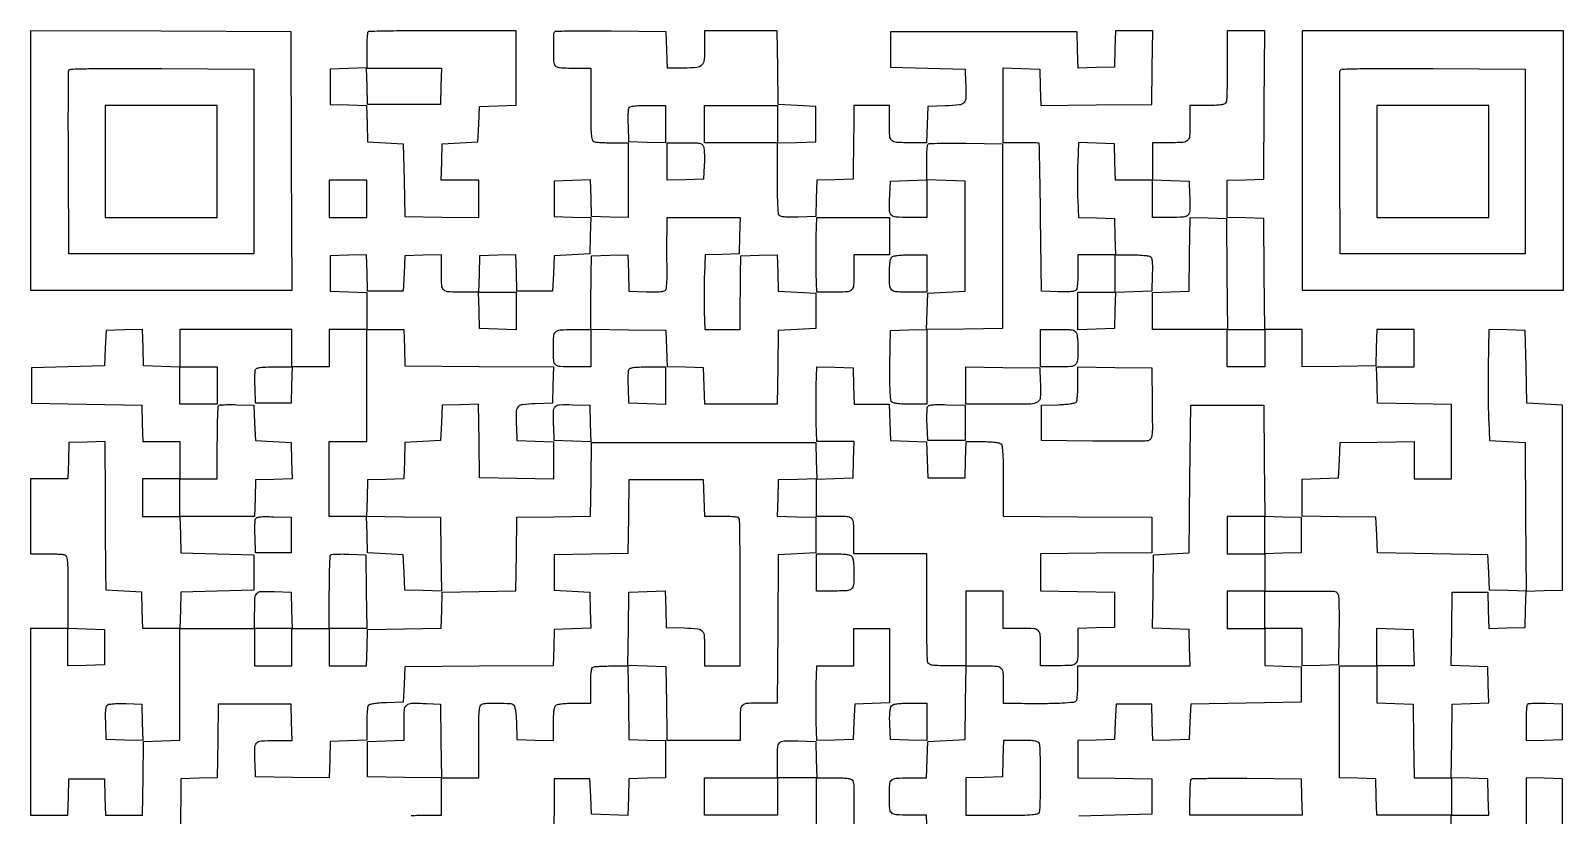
# Model space of a CAD drawing. Extents: x 156 to 936, y 95 to 969.
# Drawn here: x 156 to 936, y 570 to 969 of the extents above; entities that cross this region are included whole.
import ezdxf

# ---------------------------------------------------------------- set-up
doc = ezdxf.new("R2010")
doc.units = 0

msp = doc.modelspace()

# ---------------------------------------------------------------- linework, layer by layer
for points in [[(879.227935, 551.25), (878.955869, 570), (888.515461, 570), (898.075052, 570), (897.787526, 579.25), (897.5, 588.5), (888.228074, 588.787816), (878.956148, 589.075632), (879.228074, 607.787816), (879.5, 626.5), (888.787023, 626.788016), (898.074046, 627.076031), (897.787023, 636.288016), (897.5, 645.5), (888.228074, 645.787816), (878.956148, 646.075632), (879.228074, 664.787816), (879.5, 683.5), (888.5, 683.5), (897.5, 683.5), (897.788016, 674.212977), (898.076031, 664.925954), (907.288016, 665.212977), (916.5, 665.5), (916.787036, 674.712964), (917.074071, 683.925929), (926.287036, 684.212964), (935.5, 684.5), (935.5, 731.5), (935.5, 778.5), (926.5, 779), (917.5, 779.5), (917, 798), (916.5, 816.5), (907.292071, 816.786969), (898.084142, 817.073938), (897.792071, 798.286969, 0.003011), (897.716941, 790.397549, 0.002713), (897.732671, 782.228047, 0.002718), (897.826322, 774.903843, 0.008591), (898, 770), (898.5, 760.5), (907.5, 760), (916.5, 759.5), (916.762062, 721.712315), (917.024124, 683.924629), (907.762062, 684.212315), (898.5, 684.5), (898, 693.5), (897.5, 702.5), (869.5, 703), (841.5, 703.5), (841, 712.5), (840.5, 721.5), (821.75, 721.772065), (803, 722.044131), (803, 731.484539), (803, 740.924948), (812.25, 741.212474), (821.5, 741.5), (822, 750.5), (822.5, 759.5), (841.25, 759.772065), (860, 760.044131), (860, 750.522065), (860, 741), (869.5, 741), (879, 741), (879, 759.977935), (879, 778.955869), (860.25, 779.227935), (841.5, 779.5), (841.212474, 788.75), (840.924948, 798), (850.462474, 798), (860, 798), (860, 807.5), (860, 817), (850.537526, 817), (841.075052, 817), (840.787526, 807.75), (840.5, 798.5), (821.75, 798.227935), (803, 797.955869), (803, 807.477935), (803, 817), (793.515573, 817), (784.031147, 817), (783.765573, 845.25), (783.5, 873.5), (774.25, 873.787526), (765, 874.075052), (765, 883.5), (765, 892.924948), (774.25, 893.212474), (783.5, 893.5), (783.762025, 931.25), (784.02405, 969), (774.512025, 969), (765, 969), (765, 951.581787, -0.003244), (764.955951, 944.792976, -0.00474), (764.821697, 938.815525, -0.002396), (764.635772, 933.755458, -0.081401), (764.393011, 932.581787, -0.192406), (763.653872, 931.782907, -0.06988), (762.154102, 931.311531, -0.034532), (759.571713, 931.062976, -0.00673), (754.893011, 931), (746, 931), (746, 922.106989, -0.014768), (745.800362, 915.349521, -0.195511), (744.747254, 913.14255, -0.175208), (742.400012, 912.170753, -0.01141), (734.918213, 912), (727, 912), (727, 902.5), (727, 893), (717.537526, 893), (708.075052, 893), (707.787526, 902.25), (707.5, 911.5), (698.34484, 911.786271), (689.189681, 912.072542), (688.84484, 901.83726, 0.005106), (688.737882, 897.280307, 0.003357), (688.703565, 892.033943, 0.003378), (688.738953, 886.927009, 0.006504), (688.848146, 882.837216), (689.196292, 874.072454), (698.348146, 873.786227), (707.5, 873.5), (707.787526, 864.25), (708.075052, 855), (698.537526, 855), (689, 855), (688.984687, 846.75, -0.00917), (688.918959, 843.495888, -0.012203), (688.732898, 840.54359, -0.00954), (688.472467, 838.105717, -0.110402), (688.149034, 837.206902, -0.187221), (687.340297, 836.610638, -0.039341), (685.5815, 836.278749, -0.027159), (682.914541, 836.135766, -0.008519), (678.914347, 836.206902), (670.5, 836.5), (669.969467, 874, 0.000539), (669.750263, 888.39645, 0.00089), (669.530309, 900.557812, 0.000049), (669.311582, 911.512687, 0.176909), (669.219467, 911.75, 0.207793), (669.003761, 911.851705, 0.000931), (666.420718, 911.926563, 0.004178), (663.466071, 911.98198, 0.002599), (660, 912), (651, 912), (651, 931.037526), (651, 950.075052), (660.25, 949.787526), (669.5, 949.5), (669.787731, 940.234491), (670.075462, 930.968982), (698.287731, 931.234491), (726.5, 931.5), (726.772065, 950.25), (727.044131, 969), (717.559591, 969), (708.075052, 969), (707.787526, 959.75), (707.5, 950.5), (698.288016, 950.212977), (689.076031, 949.925954), (688.788016, 959.212977), (688.5, 968.5), (641, 968.5), (593.5, 968.5), (593.5, 959.5), (593.5, 950.5), (612.5, 950), (631.5, 949.5), (631.800912, 942.520917, -0.012739), (631.934395, 934.942653, -0.177046), (630.990355, 932.421808, -0.194277), (628.678762, 931.223546, -0.015844), (621.740334, 930.787398), (612.5, 930.5), (612.212474, 921.25), (611.924948, 912), (604.044262, 912, -0.011491), (596.592092, 912.171283, -0.175559), (594.249844, 913.143776, -0.19511), (593.199102, 915.350994, -0.014732), (593, 922.106989), (593, 931), (584, 931), (575, 931), (574.893608, 921.75, -0.000291), (574.842519, 917.521954, -0.000167), (574.776284, 912.426563, -0.000167), (574.70632, 907.30743, -0.000279), (574.643608, 903), (574.5, 893.5), (565.287036, 893.212964), (556.074071, 892.925929), (555.787036, 883.712964), (555.5, 874.5), (546.58457, 874.208654, -0.007874), (542.325344, 874.136581, -0.025891), (539.518036, 874.278743, -0.03736), (537.675579, 874.608404, -0.190691), (536.849883, 875.208654, -0.128056), (536.520977, 876.233244, -0.003003), (536.266784, 881.324092, -0.006448), (536.080543, 887.332149, -0.004307), (536.015313, 894.213788), (536, 911.927576), (545.75, 912.213788), (555.5, 912.5), (555.5, 921.5), (555.5, 930.5), (546, 931), (536.5, 931.5), (536.227935, 950.25), (535.955869, 969), (517.477935, 969), (499, 969), (499, 961.434259, -0.017837), (498.746246, 954.323459, -0.169439), (497.55902, 951.569544, -0.186655), (494.972441, 950.291199, -0.022492), (488.502342, 950), (480.075052, 950), (479.787526, 959.25), (479.5, 968.5), (451.431931, 968.765264, 0.002295), (440.622521, 968.817806, 0.003691), (431.40854, 968.75229, 0.000766), (423.327815, 968.622798, 0.194354), (422.681931, 968.348598, 0.1925), (422.11165, 967.018527, 0.005059), (422.015987, 960.460745, 0.008348), (422.093173, 954.14729, 0.084573), (422.606989, 951.581787, 0.192406), (423.346128, 950.782907, 0.06988), (424.845898, 950.311531, 0.034532), (427.428287, 950.062976, 0.00673), (432.106989, 950), (441, 950), (441, 931.606989, 0.002472), (441.051073, 921.276552, 0.018295), (441.27975, 916.359559, 0.036273), (441.711497, 913.606822, 0.24904), (442.581787, 912.606989, 0.06844), (443.599719, 912.368926, 0.007317), (446.0249, 912.178303, 0.008902), (448.933927, 912.044385, 0.00705), (452.081787, 912), (460, 912), (460, 892.962474), (460, 873.924948), (450.75, 874.212474), (441.5, 874.5), (441.211984, 883.787023), (440.923969, 893.074046), (431.711984, 892.787023), (422.5, 892.5), (422.5, 883.5), (422.5, 874.5), (431.787023, 874.211984), (441.074046, 873.923969), (440.787023, 864.711984), (440.5, 855.5), (431.5, 855), (422.5, 854.5), (422, 845.5), (421.5, 836.5), (412.5, 836.5), (403.5, 836.5), (403.211984, 845.787023), (402.923969, 855.074046), (393.711984, 854.787023), (384.5, 854.5), (384.212474, 845.25), (383.924948, 836), (376.044262, 836, -0.011516), (368.589771, 836.171721, -0.176009), (366.248272, 837.146579, -0.194755), (365.198369, 839.358647, -0.014613), (365, 846.144515), (365, 855.075052), (355.75, 854.787526), (346.5, 854.5), (346, 845.5), (345.5, 836.5), (336.5, 836.5), (327.5, 836.5), (327.211984, 845.787023), (326.923969, 855.074046), (317.711984, 854.787023), (308.5, 854.5), (308.5, 845.5), (308.5, 836.5), (317.75, 836.212474), (327, 835.924948), (327, 826.462474), (327, 817), (317.5, 817), (308, 817), (308, 807.5), (308, 798), (298.5, 798), (289, 798), (289, 807.5), (289, 817), (260.5, 817), (232, 817), (232, 807.462474), (232, 797.924948), (222.75, 798.212474), (213.5, 798.5), (213.211984, 807.787023), (212.923969, 817.074046), (203.711984, 816.787023), (194.5, 816.5), (194, 807.5), (193.5, 798.5), (175, 798), (156.5, 797.5), (156.5, 788.5), (156.5, 779.5), (184.5, 779), (212.5, 778.5), (212.787526, 769.25), (213.075052, 760), (222.537526, 760), (232, 760), (232, 750.5), (232, 741), (222.5, 741), (213, 741), (213, 731.5), (213, 722), (222.462474, 722), (231.924948, 722), (232.212474, 712.75), (232.5, 703.5), (251, 703), (269.5, 702.5), (269.5, 693.5), (269.5, 684.5), (251, 684), (232.5, 683.5), (232.212474, 674.25), (231.924948, 665), (222.5, 665), (213.075052, 665), (212.787526, 674.25), (212.5, 683.5), (203.5, 684), (194.5, 684.5), (194.300092, 694, -0.003014), (194.219455, 699.370868, -0.000592), (194.144193, 709.018836, -0.000628), (194.083943, 720.260985, -0.000583), (194.050092, 731.787526), (194, 760.075052), (184.75, 759.787526), (175.5, 759.5), (175.212474, 750.25), (174.924948, 741), (165.462474, 741), (156, 741), (156, 722), (156, 703), (163.918213, 703, -0.00705), (167.066073, 702.955615, -0.008902), (169.9751, 702.821697, -0.007317), (172.400281, 702.631074, -0.06844), (173.418213, 702.393011, -0.24904), (174.288503, 701.393178, -0.036273), (174.72025, 698.640441, -0.018295), (174.948927, 693.723448, -0.002472), (175, 683.393011), (175, 665), (165.5, 665), (156, 665), (156, 617.5), (156, 570), (165.462474, 570), (174.924948, 570), (175.212474, 579.25), (175.5, 588.5), (184.5, 588.5), (193.5, 588.5), (193.787526, 579.25), (194.075052, 570), (203.515461, 570), (212.955869, 570), (213.227935, 588.75), (213.5, 607.5), (222.75, 607.787526), (232, 608.075052), (232, 636.537526), (232, 665), (251, 665), (270, 665), (270, 655.5), (270, 646), (279.5, 646), (289, 646), (289, 655.5), (289, 665), (298.5, 665), (308, 665), (308, 655.5), (308, 646), (317.462474, 646), (326.924948, 646), (327.212474, 655.25), (327.5, 664.5), (346.212764, 664.771928), (364.925529, 665.043857), (365.212764, 674.271928), (365.5, 683.5), (384.228016, 683.771984), (402.956031, 684.043969), (403.228016, 702.771984), (403.5, 721.5), (422.228016, 721.771984), (440.956031, 722.043969), (441.228016, 740.771984), (441.5, 759.5), (498.5, 759.5), (555.5, 759.5), (555.787041, 750.286659), (556.074081, 741.073318), (546.287041, 740.786659), (536.5, 740.5), (536.212959, 731.286659), (535.925919, 722.073318), (545.712959, 721.786659), (555.5, 721.5), (555.5, 712.5), (555.5, 703.5), (546, 703), (536.5, 702.5), (536.237975, 664.75), (535.97595, 627), (528.069762, 627, 0.011436), (520.597458, 626.829078, 0.17532), (518.251816, 625.857058, 0.195383), (517.199466, 623.650009, 0.014757), (517, 616.893011), (517, 608), (498.5, 608), (480, 608), (479.871699, 616.75, -0.000217), (479.813817, 620.818216, -0.000115), (479.745338, 625.867188, -0.000114), (479.677619, 631.034696, -0.000177), (479.621699, 635.5), (479.5, 645.5), (469.728069, 645.786477), (459.956138, 646.072953), (460.228069, 664.786477), (460.5, 683.5), (469.711984, 683.787023), (478.923969, 684.074046), (479.211984, 674.787023), (479.5, 665.5), (488.642811, 665.213893, -0.015812), (495.499129, 664.782024, -0.193196), (497.789993, 663.600366, -0.167983), (498.794094, 661.08664, -0.011323), (498.986345, 653.25), (499, 646), (508, 646), (517, 646), (517.087996, 664.25, 0.001447), (517.130859, 686.49048, 0.002711), (517.015919, 704.47781, 0.000609), (516.816727, 719.76258, 0.135654), (516.415991, 721.135929, 0.224686), (515.886559, 721.479169, 0.009196), (513.57032, 721.746179, 0.014492), (510.737491, 721.937395, 0.009604), (507.478509, 722), (499.075052, 722), (498.787526, 731.25), (498.5, 740.5), (479.5, 740.5), (460.5, 740.5), (460.228016, 721.771984), (459.956031, 703.043969), (441.228016, 702.771984), (422.5, 702.5), (422.5, 693.5), (422.5, 684.5), (431.5, 684), (440.5, 683.5), (440.787023, 674.288016), (441.074046, 665.076031), (431.787023, 664.788016), (422.5, 664.5), (422.212633, 655.261989), (421.925266, 646.023977), (384.212633, 645.761989), (346.5, 645.5), (346, 636.5), (345.5, 627.5), (337.031844, 627.206033, 0.010674), (333.460658, 627.005667, 0.020911), (330.63313, 626.666992, 0.02067), (328.533237, 626.236162, 0.192561), (327.797157, 625.706033, 0.112531), (327.494415, 624.855751, 0.008778), (327.251296, 622.441858, 0.011623), (327.077075, 619.521021, 0.008617), (327.015313, 616.287526), (327, 608.075052), (317.75, 607.787526), (308.5, 607.5), (308.212184, 598.228074), (307.924368, 588.956148), (289.212184, 589.228074), (270.5, 589.5), (270.199088, 596.479083, -0.012342), (270.058373, 604.122836, -0.177188), (270.993289, 606.629356, -0.201759), (273.275018, 607.773732, -0.016678), (280.056578, 608), (289.075052, 608), (288.787526, 617.25), (288.5, 626.5), (270, 626.5), (251.5, 626.5), (251.228072, 607.787236), (250.956143, 589.074471), (241.728072, 588.787236), (232.5, 588.5), (232.234389, 560.227992)], [(612.212474, 560.75), (611.924948, 570), (603.069463, 570, -0.013444), (596.421148, 570.178787, -0.177462), (594.199241, 571.13142, -0.190057), (593.197113, 573.26641, -0.015807), (593, 579.5, -0.015807), (593.197113, 585.73359, -0.190057), (594.199241, 587.86858, -0.177462), (596.421148, 588.821213, -0.013444), (603.069463, 589), (611.924948, 589), (612.212474, 598.25), (612.5, 607.5), (622, 608), (631.5, 608.5), (631.772065, 627.25), (632.044131, 646), (622.629054, 646, -0.006182), (617.641468, 646.061669, -0.032965), (614.929719, 646.308119, -0.067475), (613.364918, 646.777266, -0.197083), (612.606989, 647.581787, -0.085344), (612.362026, 648.814701, -0.001141), (612.178303, 656.60615, -0.003219), (612.043914, 665.650853, -0.002105), (612, 676.081787), (612, 703), (593.5, 703), (575, 703), (575, 711.893011, 0.014768), (574.800362, 718.650479, 0.195511), (573.747254, 720.85745, 0.175208), (571.400012, 721.829247, 0.01141), (563.918213, 722), (556, 722), (556, 731.462474), (556, 740.924948), (565.25, 741.212474), (574.5, 741.5), (574.787526, 750.75), (575.075052, 760), (565.606146, 760), (556.13724, 760), (555.81862, 769.5, -0.005294), (555.719338, 773.82726, -0.003099), (555.687442, 779.010753, -0.003099), (555.719823, 784.197724, -0.005262), (555.819479, 788.536606), (556.138958, 798.073213), (565.319479, 797.786606), (574.5, 797.5), (574.787526, 788.25), (575.075052, 779), (584, 779), (592.924948, 779), (593.212474, 769.75), (593.5, 760.5), (602.712964, 760.212964), (611.925929, 759.925929), (612.212964, 750.712964), (612.5, 741.5), (622, 741.5), (631.5, 741.5), (631.787526, 750.75), (632.075052, 760), (640.337526, 760, -0.011159), (643.847487, 759.921656, -0.02038), (646.701269, 759.677383, -0.021131), (648.861987, 759.310039, -0.144682), (649.8, 758.8, -0.170911), (650.380234, 757.589093, -0.011296), (650.716269, 753.677903, -0.011914), (650.93604, 748.086737, -0.003865), (651, 739.812025), (651, 722.02405), (688.75, 721.762025), (726.5, 721.5), (726.5, 712.5), (726.5, 703.5), (698.25, 703.234427), (670, 702.968853), (670, 693.506492), (670, 684.044131), (688.75, 683.772065), (707.5, 683.5), (707.5, 674.5), (707.5, 665.5), (698.25, 665.212474), (689, 664.924948), (689, 657.044262, -0.011491), (688.828717, 649.592092, -0.175559), (687.856224, 647.249844, -0.19511), (685.649006, 646.199102, -0.014732), (678.893011, 646), (670, 646), (670, 653.918213, 0.01141), (669.829247, 661.400012, 0.175208), (668.85745, 663.747254, 0.195511), (666.650479, 664.800362, 0.014768), (659.893011, 665), (651, 665), (651, 674.5), (651, 684), (641.5, 684), (632, 684), (632, 665), (632, 646), (639.918213, 646, -0.01141), (647.400012, 645.829247, -0.175208), (649.747254, 644.85745, -0.195511), (650.800362, 642.650479, -0.014768), (651, 635.893011), (651, 627), (660.25, 626.903093, 0.003949), (672.43204, 626.871684, 0.011505), (680.840727, 627.109959, 0.008742), (686.889856, 627.526937, 0.233566), (688.231857, 628.340912, 0.113917), (688.52348, 629.165786, 0.008281), (688.757227, 631.582955, 0.011238), (688.925066, 634.505481, 0.008259), (688.984687, 637.75), (689, 646), (717.537526, 646), (746.075052, 646), (745.787526, 655.25), (745.5, 664.5), (736.228074, 664.787816), (726.956148, 665.075632), (727.228074, 683.787816), (727.5, 702.5), (736.5, 703), (745.5, 703.5), (746, 741), (746.5, 778.5), (765, 778.5), (783.5, 778.5), (783.76551, 750.287321), (784.03102, 722.074641), (793.26551, 721.787321), (802.5, 721.5), (802.5, 712.5), (802.5, 703.5), (793.25, 703.212474), (784, 702.924948), (784, 693.462474), (784, 684), (793.25, 683.936029, 0.001582), (797.458564, 683.920241, 0.000931), (802.490133, 683.926657, 0.000931), (807.518507, 683.951794, 0.001591), (811.716409, 683.993956, -0.004315), (817.534492, 684.020693, -0.05399), (819.720064, 683.775079, -0.16202), (820.834352, 683.105575, -0.11722), (821.501925, 681.807927, -0.053634), (821.715883, 680.227947, -0.003089), (821.819986, 675.331079, -0.004677), (821.853427, 669.488484, -0.003418), (821.785515, 663), (821.5, 646.5), (812.25, 646.212474), (803, 645.924948), (803, 655.462474), (803, 665), (793.5, 665), (784, 665), (784, 655.537526), (784, 646.075052), (793.25, 645.787526), (802.5, 645.5), (802.5, 636.5), (802.5, 627.5), (774.5, 627), (746.5, 626.5), (746, 617.5), (745.5, 608.5), (736.288016, 608.212977), (727.076031, 607.925954), (726.788016, 617.212977), (726.5, 626.5), (717.5, 626.5), (708.5, 626.5), (708, 617.5), (707.5, 608.5), (698.25, 608.212474), (689, 607.924948), (689, 598.484539), (689, 589.044131), (707.75, 588.772065), (726.5, 588.5), (726.5, 579.5), (726.5, 570.5), (708, 570), (689.5, 569.5)], [(349.690602, 569.843278, -0.010601), (357.081787, 570), (365, 570), (365, 579.477935), (365, 588.955869), (346.25, 589.227935), (327.5, 589.5), (327.5, 598.5), (327.5, 607.5), (336.75, 607.787526), (346, 608.075052), (346, 617.018474, -0.016964), (346.228106, 623.739673, -0.202443), (347.374694, 626.011851, -0.176255), (349.883746, 626.942101, -0.012303), (357.520917, 626.800912), (364.5, 626.5), (364.772065, 607.75), (365.044131, 589), (374.522065, 589), (384, 589), (384, 607.393011, -0.002472), (384.051073, 617.723448, -0.018295), (384.27975, 622.640441, -0.036273), (384.711497, 625.393178, -0.24904), (385.581787, 626.393011, -0.084327), (388.172782, 626.913249, -0.010423), (393.954442, 626.965583, -0.008313), (399.816603, 626.798943, -0.131024), (401.706033, 626.202843, -0.192561), (402.236162, 625.466763, -0.02067), (402.666992, 623.36687, -0.020911), (403.005667, 620.539342, -0.010674), (403.206033, 616.968156), (403.5, 608.5), (412.75, 608.212474), (422, 607.924948), (422, 616.262474, -0.01101), (422.078116, 619.809501, -0.020283), (422.321964, 622.684979, -0.021051), (422.688958, 624.858679, -0.145015), (423.2, 625.8, -0.144849), (424.139671, 626.310542, -0.021091), (426.306878, 626.677711, -0.020332), (429.171507, 626.92177, -0.011084), (432.7, 627), (441, 627), (441, 635.916667, -0.008266), (441.067874, 640.021966, -0.024717), (441.299188, 642.819848, -0.032039), (441.668333, 644.679382, -0.236055), (442.25, 645.337719, -0.07532), (443.103083, 645.540318, -0.005336), (445.549768, 645.717133, -0.007434), (448.485308, 645.854034, -0.005535), (451.727935, 645.921053), (459.955869, 646), (460.227935, 627.25), (460.5, 608.5), (469.75, 608.212474), (479, 607.924948), (479, 598.5), (479, 589.075052), (469.75, 588.787526), (460.5, 588.5), (460.211984, 579.212977), (459.923969, 569.925954), (450.711984, 570.212977), (441.5, 570.5), (441, 579.5), (440.5, 588.5), (431.5, 588.5), (422.5, 588.5), (422.237975, 550.75)], [(556, 551), (556, 570), (556, 589), (546, 589), (536, 589), (536, 579.5), (536, 570), (517.5, 570), (499, 570), (499, 579.5), (499, 589), (517.5, 589), (536, 589), (536, 596.918213, -0.011297), (536.171361, 604.501742, -0.181148), (537.161634, 606.82068, -0.198594), (539.395087, 607.809265, -0.013983), (546.370776, 607.785928), (555.5, 607.5), (555.787526, 598.25), (556.075052, 589), (564.930537, 589, -0.007075), (569.463474, 588.93586, -0.032387), (572.083365, 588.691373, -0.060647), (573.640484, 588.245389, -0.203828), (574.361923, 587.499228, -0.090145), (574.878669, 584.762217, -0.001664), (574.929891, 570.006013, -0.001662), (574.882951, 555.2491, -0.090219)]]:
    msp.add_lwpolyline(points, format="xyb")
for points in [[(156, 903.007138), (156, 837), (222.50719, 837), (289.014379, 837), (288.75719, 902.75), (288.5, 968.5), (222.25, 968.757138), (156, 969.014276)], [(803, 903), (803, 837), (869.5, 837), (936, 837), (936, 903), (936, 969), (869.5, 969), (803, 969)], [(364.787526, 940.75), (364.5, 931.5), (346, 931.5), (327.5, 931.5), (327.212474, 940.75), (326.924948, 950), (346, 950), (365.075052, 950)], [(194, 902.5), (194, 874), (222.5, 874), (251, 874), (251, 902.5), (251, 931), (222.5, 931), (194, 931)], [(536, 921.5), (536, 912), (517.5, 912), (499, 912), (499, 921.5), (499, 931), (517.5, 931), (536, 931)], [(841, 902.5), (841, 874), (869.5, 874), (898, 874), (898, 902.5), (898, 931), (869.5, 931), (841, 931)], [(308, 883.5), (308, 874), (317.5, 874), (327, 874), (327, 883.5), (327, 893), (317.5, 893), (308, 893)], [(764.765573, 845.25), (765.031147, 817), (774.515573, 817), (784, 817), (784, 807.5), (784, 798), (774.5, 798), (765, 798), (765, 807.5), (765, 817), (746, 817), (727, 817), (727, 826.462474), (727, 835.924948), (736.25, 836.212474), (745.5, 836.5), (745.772202, 855.287232), (746.044404, 874.074464), (755.272202, 873.787232), (764.5, 873.5)], [(403, 826.462474), (403, 816.924948), (393.75, 817.212474), (384.5, 817.5), (384.212474, 826.75), (383.924948, 836), (393.462474, 836), (403, 836)], [(251, 788.5), (251, 779), (241.5, 779), (232, 779), (232, 788.5), (232, 798), (241.5, 798), (251, 798)], [(765, 712.5), (765, 703), (774.5, 703), (784, 703), (784, 712.5), (784, 722), (774.5, 722), (765, 722)], [(765, 674.5), (765, 665), (774.5, 665), (784, 665), (784, 674.5), (784, 684), (774.5, 684), (765, 684)], [(193.5, 655.5), (193.5, 646.5), (184.25, 646.212474), (175, 645.924948), (175, 655.5), (175, 665.075052), (184.25, 664.787526), (193.5, 664.5)], [(859.787526, 655.25), (860.075052, 646), (850.537526, 646), (841, 646), (841, 636.537526), (841, 627.075052), (850.25, 626.787526), (859.5, 626.5), (859.772065, 607.75), (860.044131, 589), (869.522065, 589), (879, 589), (879, 579.5), (879, 570), (860.037526, 570), (841.075052, 570), (840.787526, 579.25), (840.5, 588.5), (831.25, 588.787526), (822, 589.075052), (822, 617.537526), (822, 646), (831.5, 646), (841, 646), (841, 655.537526), (841, 665.075052), (850.25, 664.787526), (859.5, 664.5)], [(917, 570), (917, 550.924948), (926.25, 551.212474), (935.5, 551.5), (935.5, 570), (935.5, 588.5), (926.25, 588.787526), (917, 589.075052)]]:
    msp.add_lwpolyline(points, close=True)
for points in [[(327.666667, 968.333333, 0.174595), (327.400837, 967.768224, 0.005912), (327.195833, 965.278732, 0.010516), (327.048335, 962.289663, 0.007069), (327, 958.870859), (327, 950.075052), (317.75, 949.787526), (308.5, 949.5), (308.5, 940.5), (308.5, 931.5), (317.712964, 931.212964), (326.925929, 930.925929), (327.212964, 921.712964), (327.5, 912.5), (336.5, 912), (345.5, 911.5), (346, 893), (346.5, 874.5), (365.25, 874.227935), (384, 873.955869), (384, 883.477935), (384, 893), (374.462474, 893), (364.924948, 893), (365.212474, 902.25), (365.5, 911.5), (374.5, 912), (383.5, 912.5), (384, 921.5), (384.5, 930.5), (393.75, 930.787526), (403, 931.075052), (403, 950.037526), (403, 969), (365.666667, 969, 0.001672), (351.305602, 968.951986, 0.002714), (339.104167, 968.804167, 0.000419), (328.306701, 968.605679, 0.193922)], [(269.5, 902.5), (269.5, 855.5), (222.5, 855.5), (175.5, 855.5), (175.239372, 901.5, -0.000997), (175.174287, 919.225103, -0.001596), (175.197198, 934.357597, -0.000282), (175.267665, 947.72814, -0.090314), (175.461789, 948.759906, -0.301449), (176.45055, 949.464468, -0.003096), (185.402033, 949.70934, -0.005599), (198.68089, 949.841585, -0.001079), (222.722417, 949.759906), (269.5, 949.5)], [(916.5, 902.5), (916.5, 855.5), (869.5, 855.5), (822.5, 855.5), (822.239372, 901.5, -0.000997), (822.174287, 919.225103, -0.001596), (822.197198, 934.357597, -0.000282), (822.267665, 947.72814, -0.090314), (822.461789, 948.759906, -0.301449), (823.45055, 949.464468, -0.003096), (832.402033, 949.70934, -0.005599), (845.68089, 949.841585, -0.001079), (869.722417, 949.759906), (916.5, 949.5)], [(479, 921.462474), (479, 911.924948), (469.75, 912.212474), (460.5, 912.5), (460.205027, 920.411609, -0.006569), (460.129541, 923.539392, -0.008656), (460.147568, 926.392336, -0.006579), (460.235027, 928.7687, -0.079281), (460.423642, 929.661609, -0.228749), (461.106941, 930.304101, -0.041413), (462.854544, 930.698735, -0.027242), (465.620517, 930.933967, -0.007593), (469.968615, 931), (479, 931)], [(498.53186, 909.729083, -0.045288), (498.735265, 908.430652, -0.00895), (498.846004, 906.075142, -0.009416), (498.874264, 903.317546, -0.008627), (498.800912, 900.479083), (498.5, 893.5), (489.25, 893.212474), (480, 892.924948), (480, 902.462474), (480, 912), (488.980948, 912, -0.004705), (494.561989, 911.94748, -0.053705), (496.743052, 911.670919, -0.154872), (497.864468, 910.997584, -0.119781)], [(650.5, 864.5), (650.5, 817.5), (631.25, 817.228407), (612, 816.956814), (612, 797.978407), (612, 779), (603.622445, 779, -0.009865), (599.812899, 779.075167, -0.024503), (597.035446, 779.321487, -0.030982), (595.084872, 779.71566, -0.155417), (594.158444, 780.309087, -0.154677), (593.668561, 781.515232, -0.008096), (593.403766, 785.733702, -0.010385), (593.257989, 791.398845, -0.004306), (593.285999, 799.059087), (593.5, 816.5), (602.712964, 816.787036), (611.925929, 817.074071), (612.212964, 826.287036), (612.5, 835.5), (622, 836), (631.5, 836.5), (631.5, 864.5), (631.5, 892.5), (621.75, 892.786212), (612, 893.072424), (612, 883.536212), (612, 874), (603.019052, 874, -0.01682), (596.267676, 874.227183, -0.202101), (593.990719, 875.372662, -0.176722), (593.058134, 877.88044, -0.012322), (593.199088, 885.520917), (593.5, 892.5), (602.75, 892.787526), (612, 893.075052), (612, 901.870859, -0.007294), (612.049898, 905.291159, -0.010812), (612.202112, 908.28501, -0.006225), (612.413904, 910.774454, -0.173736), (612.68804, 911.354707, -0.191525), (613.322139, 911.627996, -0.001706), (618.626545, 911.76092, -0.005549), (624.77322, 911.825731, -0.003516), (631.93804, 911.771374), (650.5, 911.5)], [(745.800912, 885.520917, -0.012322), (745.941866, 877.88044, -0.176722), (745.009281, 875.372662, -0.202101), (742.732324, 874.227183, -0.01682), (735.980948, 874), (727, 874), (727, 883.537526), (727, 893.075052), (736.25, 892.787526), (745.5, 892.5)], [(516.787526, 864.75), (516.5, 855.5), (507.842533, 855.212417), (499.185066, 854.924833), (498.842533, 845.212417, 0.0053), (498.734299, 840.822952, 0.003229), (498.694904, 835.635835, 0.003235), (498.722333, 830.492642, 0.005721), (498.820969, 826.25), (499.141938, 817), (508.070969, 817), (517, 817), (517.079024, 826.25, -0.00076), (517.121575, 830.478045, -0.000437), (517.185059, 835.573437, -0.000437), (517.257785, 840.692568, -0.000729), (517.329024, 845), (517.5, 854.5), (526.711984, 854.787023), (535.923969, 855.074046), (536.211984, 845.787023), (536.5, 836.5), (546, 836), (555.5, 835.5), (555.5, 826.5), (555.5, 817.5), (546, 817), (536.5, 816.5), (536.227935, 797.75), (535.955869, 779), (517.515461, 779), (499.075052, 779), (498.787526, 788.25), (498.5, 797.5), (489.287036, 797.787036), (480.074071, 798.074071), (479.787036, 807.287036), (479.5, 816.5), (460.25, 816.771593), (441, 817.043186), (441, 807.521593), (441, 798), (432.106989, 798, -0.013336), (425.429165, 798.178146, -0.177094), (423.202154, 799.129957, -0.190499), (422.197642, 801.264457, -0.015844), (422, 807.5, -0.015844), (422.197642, 813.735543, -0.190499), (423.202154, 815.870043, -0.177094), (425.429165, 816.821854, -0.013336), (432.106989, 817), (441, 817), (441.050092, 826.25, -0.001257), (441.083617, 830.478044, -0.000722), (441.144193, 835.573437, -0.000722), (441.219838, 840.692564, -0.001205), (441.300092, 845), (441.5, 854.5), (450.711984, 854.787023), (459.923969, 855.074046), (460.211984, 845.787023), (460.5, 836.5), (469.41543, 836.208654, 0.007966), (473.66478, 836.137534, 0.025648), (476.487929, 836.280171, 0.036644), (478.353825, 836.610119, 0.183483), (479.208002, 837.208654, 0.123557), (479.544863, 838.129222, 0.009587), (479.771387, 840.764417, 0.01264), (479.903375, 843.958601, 0.009309), (479.894176, 847.5, -0.002941), (479.831613, 851.579829, -0.001763), (479.802896, 856.426563, -0.001765), (479.808356, 861.249554, -0.003074), (479.851604, 865.25), (480, 874), (498.537526, 874), (517.075052, 874)], [(593, 864.5), (593, 855), (584, 855), (575, 855), (575, 846.106989, -0.014702), (574.801341, 839.352229, -0.194777), (573.752562, 837.144797, -0.175851), (571.414452, 836.171726, -0.011558), (563.986832, 836), (556.13724, 836), (555.81862, 845.5, -0.005281), (555.719285, 849.82474, -0.003101), (555.687189, 855, -0.003101), (555.719285, 860.17526, -0.005281), (555.81862, 864.5), (556.13724, 874), (574.56862, 874), (593, 874)], [(612, 845.5), (612, 836), (604.081787, 836, -0.01065), (596.689481, 836.157481, -0.159949), (594.309746, 837.052708, -0.206765), (593.227098, 839.102218, -0.019554), (593, 844.906989, -0.012415), (593.08019, 848.136184, -0.021121), (593.327993, 850.825282, -0.021703), (593.698102, 852.888147, -0.142062), (594.2, 853.8, -0.144849), (595.139671, 854.310542, -0.021091), (597.306878, 854.677711, -0.020332), (600.171507, 854.92177, -0.011084), (603.7, 855), (612, 855)], [(725.793098, 854.149034, -0.187221), (726.389362, 853.340297, -0.039341), (726.721251, 851.5815, -0.027159), (726.864234, 848.914541, -0.008519), (726.793098, 844.914347), (726.5, 836.5), (717.287036, 836.212964), (708.074071, 835.925929), (707.787036, 826.712964), (707.5, 817.5), (698.25, 817.212474), (689, 816.924948), (689, 826.462474), (689, 836), (698.5, 836), (708, 836), (708, 845.5), (708, 855), (716.25, 854.984687, -0.00917), (719.504112, 854.918959, -0.012203), (722.45641, 854.732898, -0.00954), (724.894283, 854.472467, -0.110402)], [(346.212474, 807.75), (346.5, 798.5), (384.287366, 798.237938), (422.074732, 797.975877), (421.787366, 788.737938), (421.5, 779.5), (412.759315, 779.211203, 0.017722), (406.222155, 778.762911, 0.198326), (403.97509, 777.54849, 0.170867), (403.062458, 775.011209, 0.012477), (403.199088, 767.479083), (403.5, 760.5), (412.75, 760.212474), (422, 759.924948), (422, 750.440409), (422, 740.955869), (403.25, 741.227935), (384.5, 741.5), (384.227798, 760.287232), (383.955596, 779.074464), (374.727798, 778.787232), (365.5, 778.5), (365, 769.5), (364.5, 760.5), (355.5, 760), (346.5, 759.5), (346.212964, 750.287036), (345.925929, 741.074071), (336.712964, 740.787036), (327.5, 740.5), (327.212768, 731.272202), (326.925536, 722.044404), (345.712768, 721.772202), (364.5, 721.5), (364.772204, 702.71218), (365.044409, 683.924361), (355.772204, 684.21218), (346.5, 684.5), (346, 693.5), (345.5, 702.5), (336.5, 703), (327.5, 703.5), (327.212474, 712.75), (326.924948, 722), (317.462474, 722), (308, 722), (308, 741), (308, 760), (317.5, 760), (327, 760), (327, 788.5), (327, 817), (336.462474, 817), (345.924948, 817)], [(688.369714, 814.75, -0.03463), (688.602592, 813.555895, -0.010099), (688.795566, 811.692188, -0.010096), (688.928401, 809.5793, -0.010649), (688.972691, 807.5, -0.017359), (688.759849, 801.37136, -0.188704), (687.720969, 799.178608, -0.175914), (685.434037, 798.192623, -0.014699), (678.883369, 798), (670, 798), (670, 807.5), (670, 817), (678.883369, 817, -0.00487), (684.368743, 816.946567, -0.0534), (686.551213, 816.66971, -0.150802), (687.684822, 816.002112, -0.119916)], [(288.787526, 788.75), (288.5, 779.5), (279.5, 779.5), (270.5, 779.5), (270.205027, 787.411609, -0.006569), (270.129541, 790.539392, -0.008656), (270.147568, 793.392336, -0.006579), (270.235027, 795.7687, -0.079281), (270.423642, 796.661609, -0.22904), (271.108114, 797.304492, -0.041271), (272.861635, 797.698947, -0.027152), (275.637843, 797.934049, -0.007548), (280.006141, 798), (289.075052, 798)], [(479, 788.462474), (479, 778.924948), (469.75, 779.212474), (460.5, 779.5), (460.205027, 787.411609, -0.006569), (460.129541, 790.539392, -0.008656), (460.147568, 793.392336, -0.006579), (460.235027, 795.7687, -0.079281), (460.423642, 796.661609, -0.228749), (461.106941, 797.304101, -0.041413), (462.854544, 797.698735, -0.027242), (465.620517, 797.933967, -0.007593), (469.968615, 798), (479, 798)], [(669.800912, 790.520917, -0.019865), (669.827655, 782.572324, -0.25447), (668.362043, 780.097794, -0.13093), (664.936116, 779.122541, -0.004239), (650.480948, 779), (632, 779), (632, 788.522065), (632, 798.044131), (650.75, 797.772065), (669.5, 797.5)], [(726.73292, 779.264765, -0.001615), (726.848029, 767.201583, -0.028108), (726.652198, 763.27953, -0.111526), (726.019638, 761.422028, -0.197686), (724.73292, 760.483671, -0.05625), (723.087795, 760.27298, -0.001405), (715.51842, 760.18073, -0.003006), (706.624605, 760.150789, -0.002042), (696.5, 760.218906), (670.5, 760.5), (670.5, 769.5), (670.5, 778.5), (678.968156, 778.793967, 0.010674), (682.539342, 778.994333, 0.020911), (685.36687, 779.333008, 0.02067), (687.466763, 779.763838, 0.192561), (688.202843, 780.293967, 0.112747), (688.505639, 781.145552, 0.008694), (688.748704, 783.575647, 0.011557), (688.922929, 786.515734, 0.008556), (688.984687, 789.772065), (689, 798.044131), (707.75, 797.772065), (726.5, 797.5)], [(270, 769.5), (270.5, 760.5), (279.5, 760), (288.5, 759.5), (288.787023, 750.288016), (289.074046, 741.076031), (279.787023, 740.788016), (270.5, 740.5), (270.212474, 731.25), (269.924948, 722), (250.962474, 722), (232, 722), (232, 731.5), (232, 741), (241.5, 741), (251, 741), (251, 759.333333, -0.003584), (251.05073, 766.411472, -0.00564), (251.206402, 772.487652, -0.001786), (251.418403, 777.723678, -0.187492), (251.702644, 778.369311, -0.179987), (252.290922, 778.638564, -0.007016), (254.709672, 778.781547, -0.011703), (257.626528, 778.84459, -0.007913), (260.952644, 778.785977), (269.5, 778.5)], [(440.788029, 769.211971), (441.076058, 759.923942), (431.788029, 760.211971), (422.5, 760.5), (422.199088, 767.479083, -0.011928), (422.050889, 775.182645, -0.176334), (422.972515, 777.678754, -0.210428), (425.215167, 778.770984, -0.017872), (431.778718, 778.788514), (440.5, 778.5)], [(631.5, 769.5), (631.5, 760.5), (622, 760.5), (612.5, 760.5), (612.205027, 768.411609, -0.00675), (612.130612, 771.542108, -0.00884), (612.151823, 774.403425, -0.006817), (612.244157, 776.786543, -0.078674), (612.438128, 777.699359, -0.226742), (613.142535, 778.366783, -0.050502), (614.808733, 778.724677, -0.028831), (617.565901, 778.870994, -0.006604), (622.233101, 778.787749), (631.5, 778.5)], [(288.5, 712.5), (288.5, 703.5), (279.5, 703.5), (270.5, 703.5), (270.205027, 711.411609, -0.006757), (270.130652, 714.542211, -0.008847), (270.151984, 717.403842, -0.006825), (270.2445, 719.787219, -0.078651), (270.438673, 720.700781, -0.222283), (271.127059, 721.364206, -0.05328), (272.715903, 721.724548, -0.030281), (275.338027, 721.871594, -0.007113), (279.733647, 721.789171), (288.5, 721.5)], [(326.772065, 683.75), (327.044131, 665), (317.522065, 665), (308, 665), (308, 683.333333, -0.003584), (308.05073, 690.411472, -0.00564), (308.206402, 696.487652, -0.001786), (308.418403, 701.723678, -0.187492), (308.702644, 702.369311, -0.179987), (309.290922, 702.638564, -0.007016), (311.709672, 702.781547, -0.011703), (314.626528, 702.84459, -0.007913), (317.952644, 702.785977), (326.5, 702.5)], [(573.8, 701.8, -0.142062), (574.301898, 700.888147, -0.021703), (574.672007, 698.825282, -0.021121), (574.91981, 696.136184, -0.012415), (575, 692.906989, -0.019554), (574.772902, 687.102218, -0.206765), (573.690254, 685.052708, -0.159949), (571.310519, 684.157481, -0.01065), (563.918213, 684), (556, 684), (556, 693.5), (556, 703), (564.3, 703, -0.011084), (567.828493, 702.92177, -0.020332), (570.693122, 702.677711, -0.021091), (572.860329, 702.310542, -0.144849)], [(288.787526, 674.25), (289.075052, 665), (279.537526, 665), (270, 665), (270, 672.918213, -0.010963), (270.165664, 680.472899, -0.175128), (271.124796, 682.802332, -0.203843), (273.29455, 683.800818, -0.015597), (279.87125, 683.787164), (288.5, 683.5)], [(593, 646.038933), (593, 627.077866), (584.25, 626.788933), (575.5, 626.5), (575, 617.5), (574.5, 608.5), (565.319479, 608.213394), (556.138958, 607.926787), (555.819479, 617.463394, -0.005262), (555.719823, 621.802276, -0.003099), (555.687442, 626.989247, -0.003099), (555.719338, 632.17274, -0.005294), (555.81862, 636.5), (556.13724, 646), (565.56862, 646), (575, 646), (575, 655.5), (575, 665), (584, 665), (593, 665)], [(212.788029, 617.211971), (213.076058, 607.923942), (203.788029, 608.211971), (194.5, 608.5), (194.206902, 616.914347, -0.008557), (194.136131, 620.911022, -0.02706), (194.279299, 623.583734, -0.03904), (194.61127, 625.351173, -0.184607), (195.206902, 626.17015, -0.118191), (196.102078, 626.488416, -0.010843), (198.470153, 626.689286, -0.01353), (201.341672, 626.792355, -0.010196), (204.5, 626.755803), (212.5, 626.5)], [(612, 617.462474), (612, 607.924948), (602.75, 608.212474), (593.5, 608.5), (593.206229, 616.344796, -0.01153), (593.157498, 619.735348, -0.021342), (593.298867, 622.485252, -0.023545), (593.594776, 624.568167, -0.126804), (594.078674, 625.594796, -0.145524), (595.060853, 626.251072, -0.03848), (596.921657, 626.673265, -0.027148), (599.657348, 626.9254, -0.009406), (603.622445, 627), (612, 627)], [(917.702644, 626.369311, 0.173388), (917.422777, 625.777963, 0.006353), (917.206402, 623.267253, 0.010931), (917.050962, 620.245903, 0.007385), (917, 616.795808), (917, 607.924948), (926.25, 608.212474), (935.5, 608.5), (935.5, 617.5), (935.5, 626.5), (926.952644, 626.785977, 0.007913), (923.626528, 626.84459, 0.011703), (920.709672, 626.781547, 0.007016), (918.290922, 626.638564, 0.179987)], [(650.787526, 598.75), (650.5, 589.5), (641.25, 589.212474), (632, 588.924948), (632, 579.462474), (632, 570), (650.393011, 570, 0.002472), (660.723448, 570.051073, 0.018295), (665.640441, 570.27975, 0.036273), (668.393178, 570.711497, 0.24904), (669.393011, 571.581787, 0.080274), (669.635232, 572.739764, 0.002791), (669.821697, 577.350875, 0.005143), (669.955916, 582.81755, 0.003565), (670, 589, 0.003565), (669.955916, 595.18245, 0.005143), (669.821697, 600.649125, 0.002791), (669.635232, 605.260236, 0.080274), (669.393011, 606.418213, 0.192061), (668.655249, 607.216672, 0.070053), (667.160133, 607.688208, 0.03465), (664.587052, 607.936924, 0.006773), (659.930537, 608), (651.075052, 608)], [(802.787526, 579.25), (803.075052, 570), (774.537526, 570), (746, 570), (746, 578.833333, -0.007201), (746.049466, 582.267609, -0.010691), (746.200386, 585.272261, -0.006096), (746.410282, 587.772327, -0.174089), (746.682165, 588.348832, -0.194259), (747.327655, 588.623004, -0.000793), (755.261996, 588.752621, -0.003757), (764.314551, 588.81811, -0.002338), (774.932165, 588.765499), (802.5, 588.5)]]:
    msp.add_lwpolyline(points, format="xyb", close=True)

doc.saveas('drawing.dxf')
